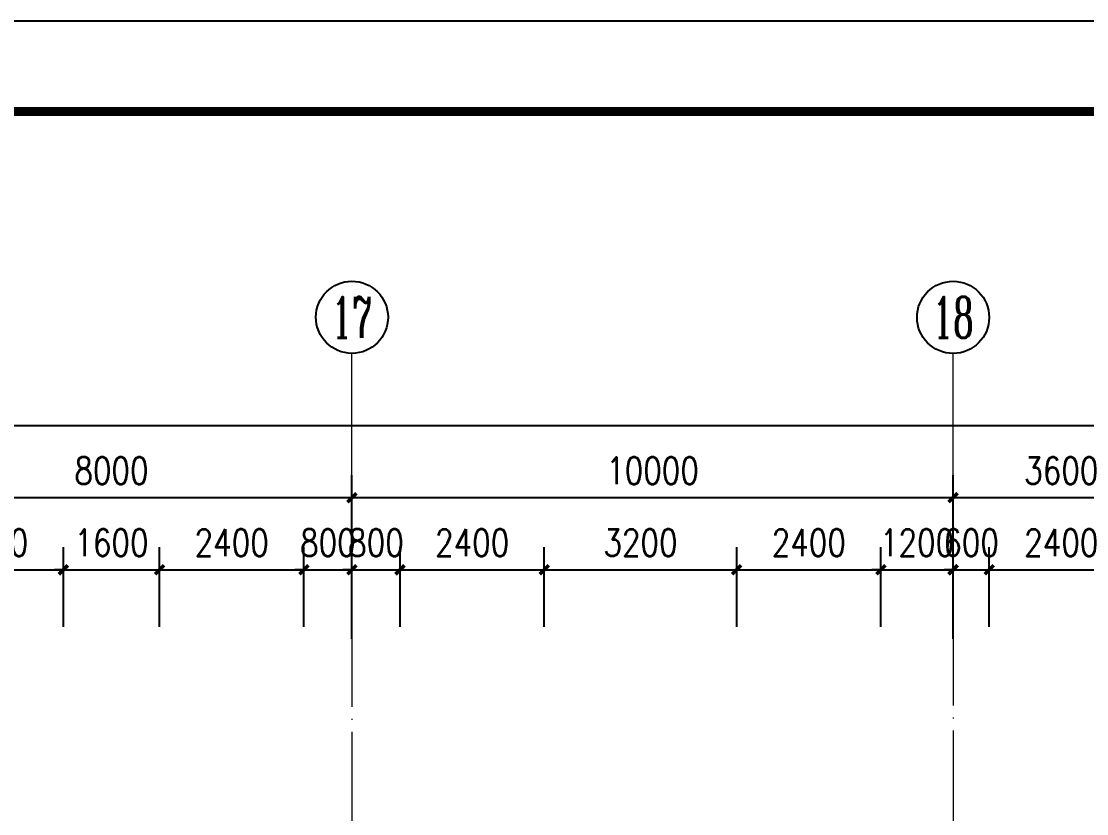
# Model space of a CAD drawing. Extents: x 1417642 to 3570900, y 124798 to 1191112.
# Drawn here: x 1559510 to 1577232, y 493067 to 506248 of the extents above; entities that cross this region are included whole.
import ezdxf
from ezdxf.enums import TextEntityAlignment as Align

# ---------------------------------------------------------------- set-up
doc = ezdxf.new("R2010")
doc.units = 0
doc.header["$LTSCALE"] = 1000
doc.header["$MEASUREMENT"] = 0
doc.linetypes.add('DOTE', pattern=[2.42, 2, -0.2, 0.02, -0.2])
doc.layers.get('0').update_dxf_attribs({"linetype": 'CONTINUOUS'})
doc.layers.get('Defpoints').update_dxf_attribs({"linetype": 'CONTINUOUS'})
for name, color, linetype in [('AXIS', 3, 'CONTINUOUS'), ('AXIS_TEXT', 7, 'CONTINUOUS'), ('DOTE', 1, 'DOTE'), ('PUB_DIM', 3, 'CONTINUOUS'), ('PUB_TITLE', 4, 'CONTINUOUS')]:
    doc.layers.add(name, color=color, linetype=linetype)
doc.styles.add('_TCH_AXIS', font='COMPLEX', dxfattribs={"bigfont": 'GBCBIG'})
doc.styles.add('DIM_FONT', font='SIMPLEX.shx', dxfattribs={"width": 0.8})
doc.dimstyles.new('DIMN150', dxfattribs={"dimscale": 1.5, "dimtxt": 300, "dimasz": 100, "dimexe": 250, "dimexo": 300, "dimgap": 150, "dimtad": 1, "dimdec": 0, "dimzin": 0, "dimdsep": 46, "dimtxsty": 'DIM_FONT', "dimblk": 'ARCHTICK', "dimcen": 0.09, "dimdle": 1.5, "dimclrt": 7, "dimazin": 2, "dimtfac": 1, "dimtdec": 0, "dimtix": 1, "dimtmove": 2, "dimatfit": 3, "dimldrblk": 'ARCHTICK', "dimfxl": 1, "dimtolj": 1, "dimtzin": 0, "dimarcsym": 0})

# ---------------------------------------------------------------- blocks, each defined once
blk = doc.blocks.new('_ArchTick')
at = {"color": 0, "linetype": 'ByBlock', "const_width": 0.4}
blk.add_lwpolyline([(-0.5, -0.5), (0.5, 0.5)], dxfattribs=at)
blk = doc.blocks.new('*D2059')
at = {"layer": 'AXIS', "color": 0, "lineweight": -2}
for p, q in [((1443810, 496961), (1443810, 499900)), ((1588610, 496961), (1588610, 499900)), ((1443808, 499525), (1588613, 499525))]:
    blk.add_line(p, q, dxfattribs=at)
at = {"layer": 'Defpoints', "color": 0}
for p in [(1588610, 499525), (1443810, 496511), (1588610, 496511)]:
    blk.add_point(p, dxfattribs=at)
at = {"layer": 'AXIS', "color": 0, "lineweight": -2, "xscale": 150, "yscale": 150, "zscale": 150, "rotation": 180}
blk.add_blockref('_ArchTick', (1443810, 499525), dxfattribs=at)
at = {"layer": 'AXIS', "color": 0, "lineweight": -2, "xscale": 150, "yscale": 150, "zscale": 150}
blk.add_blockref('_ArchTick', (1588610, 499525), dxfattribs=at)
at = {"layer": 'AXIS', "color": 7, "insert": (1516210, 499975), "char_height": 450, "attachment_point": 5, "style": 'DIM_FONT'}
blk.add_mtext('\\A1;144800', dxfattribs=at)
blk = doc.blocks.new('*D2075')
at = {"layer": 'AXIS', "color": 0, "lineweight": -2}
for p, q in [((1557010, 495977), (1557010, 498700)), ((1565010, 495977), (1565010, 498700)), ((1557008, 498325), (1565013, 498325))]:
    blk.add_line(p, q, dxfattribs=at)
at = {"layer": 'Defpoints', "color": 0}
for p in [(1565010, 498325), (1557010, 495527), (1565010, 495527)]:
    blk.add_point(p, dxfattribs=at)
at = {"layer": 'AXIS', "color": 0, "lineweight": -2, "xscale": 150, "yscale": 150, "zscale": 150, "rotation": 180}
blk.add_blockref('_ArchTick', (1557010, 498325), dxfattribs=at)
at = {"layer": 'AXIS', "color": 0, "lineweight": -2, "xscale": 150, "yscale": 150, "zscale": 150}
blk.add_blockref('_ArchTick', (1565010, 498325), dxfattribs=at)
at = {"layer": 'AXIS', "color": 7, "insert": (1561010, 498775), "char_height": 450, "attachment_point": 5, "style": 'DIM_FONT'}
blk.add_mtext('\\A1;8000', dxfattribs=at)
blk = doc.blocks.new('*D2076')
at = {"layer": 'AXIS', "color": 0, "lineweight": -2}
for p, q in [((1565010, 495977), (1565010, 498700)), ((1575010, 495977), (1575010, 498700)), ((1565008, 498325), (1575013, 498325))]:
    blk.add_line(p, q, dxfattribs=at)
at = {"layer": 'Defpoints', "color": 0}
for p in [(1575010, 498325), (1565010, 495527), (1575010, 495527)]:
    blk.add_point(p, dxfattribs=at)
at = {"layer": 'AXIS', "color": 0, "lineweight": -2, "xscale": 150, "yscale": 150, "zscale": 150, "rotation": 180}
blk.add_blockref('_ArchTick', (1565010, 498325), dxfattribs=at)
at = {"layer": 'AXIS', "color": 0, "lineweight": -2, "xscale": 150, "yscale": 150, "zscale": 150}
blk.add_blockref('_ArchTick', (1575010, 498325), dxfattribs=at)
at = {"layer": 'AXIS', "color": 7, "insert": (1570010, 498775), "char_height": 450, "attachment_point": 5, "style": 'DIM_FONT'}
blk.add_mtext('\\A1;10000', dxfattribs=at)
blk = doc.blocks.new('*D2077')
at = {"layer": 'AXIS', "color": 0, "lineweight": -2}
for p, q in [((1575010, 495977), (1575010, 498700)), ((1578610, 495977), (1578610, 498700)), ((1575008, 498325), (1578613, 498325))]:
    blk.add_line(p, q, dxfattribs=at)
at = {"layer": 'Defpoints', "color": 0}
for p in [(1578610, 498325), (1575010, 495527), (1578610, 495527)]:
    blk.add_point(p, dxfattribs=at)
at = {"layer": 'AXIS', "color": 0, "lineweight": -2, "xscale": 150, "yscale": 150, "zscale": 150, "rotation": 180}
blk.add_blockref('_ArchTick', (1575010, 498325), dxfattribs=at)
at = {"layer": 'AXIS', "color": 0, "lineweight": -2, "xscale": 150, "yscale": 150, "zscale": 150}
blk.add_blockref('_ArchTick', (1578610, 498325), dxfattribs=at)
at = {"layer": 'AXIS', "color": 7, "insert": (1576810, 498775), "char_height": 450, "attachment_point": 5, "style": 'DIM_FONT'}
blk.add_mtext('\\A1;3600', dxfattribs=at)
blk = doc.blocks.new('*D2233')
at = {"layer": 'Defpoints', "color": 0}
for p in [(1560210, 497125), (1557810, 495724), (1560210, 495724)]:
    blk.add_point(p, dxfattribs=at)
at = {"layer": 'PUB_DIM', "color": 0, "lineweight": -2}
for p, q in [((1557810, 496174), (1557810, 497500)), ((1560210, 496174), (1560210, 497500)), ((1557808, 497125), (1560213, 497125))]:
    blk.add_line(p, q, dxfattribs=at)
at = {"layer": 'PUB_DIM', "color": 0, "lineweight": -2, "xscale": 150, "yscale": 150, "zscale": 150, "rotation": 180}
blk.add_blockref('_ArchTick', (1557810, 497125), dxfattribs=at)
at = {"layer": 'PUB_DIM', "color": 0, "lineweight": -2, "xscale": 150, "yscale": 150, "zscale": 150}
blk.add_blockref('_ArchTick', (1560210, 497125), dxfattribs=at)
at = {"layer": 'PUB_DIM', "color": 7, "insert": (1559010, 497575), "char_height": 450, "attachment_point": 5, "style": 'DIM_FONT'}
blk.add_mtext('\\A1;2400', dxfattribs=at)
blk = doc.blocks.new('*D2234')
at = {"layer": 'Defpoints', "color": 0}
for p in [(1561810, 497125), (1560210, 495724), (1561810, 495724)]:
    blk.add_point(p, dxfattribs=at)
at = {"layer": 'PUB_DIM', "color": 0, "lineweight": -2}
for p, q in [((1560210, 496174), (1560210, 497500)), ((1561810, 496174), (1561810, 497500)), ((1560210, 497125), (1560060, 497125)), ((1560210, 497125), (1561810, 497125)), ((1561810, 497125), (1561960, 497125))]:
    blk.add_line(p, q, dxfattribs=at)
at = {"layer": 'PUB_DIM', "color": 0, "lineweight": -2, "xscale": 150, "yscale": 150, "zscale": 150}
blk.add_blockref('_ArchTick', (1560210, 497125), dxfattribs=at)
at = {"layer": 'PUB_DIM', "color": 0, "lineweight": -2, "xscale": 150, "yscale": 150, "zscale": 150, "rotation": 180}
blk.add_blockref('_ArchTick', (1561810, 497125), dxfattribs=at)
at = {"layer": 'PUB_DIM', "color": 7, "insert": (1561010, 497575), "char_height": 450, "attachment_point": 5, "style": 'DIM_FONT'}
blk.add_mtext('\\A1;1600', dxfattribs=at)
blk = doc.blocks.new('*D2235')
at = {"layer": 'Defpoints', "color": 0}
for p in [(1564210, 497125), (1561810, 495724), (1564210, 495724)]:
    blk.add_point(p, dxfattribs=at)
at = {"layer": 'PUB_DIM', "color": 0, "lineweight": -2}
for p, q in [((1561810, 496174), (1561810, 497500)), ((1564210, 496174), (1564210, 497500)), ((1561808, 497125), (1564213, 497125))]:
    blk.add_line(p, q, dxfattribs=at)
at = {"layer": 'PUB_DIM', "color": 0, "lineweight": -2, "xscale": 150, "yscale": 150, "zscale": 150, "rotation": 180}
blk.add_blockref('_ArchTick', (1561810, 497125), dxfattribs=at)
at = {"layer": 'PUB_DIM', "color": 0, "lineweight": -2, "xscale": 150, "yscale": 150, "zscale": 150}
blk.add_blockref('_ArchTick', (1564210, 497125), dxfattribs=at)
at = {"layer": 'PUB_DIM', "color": 7, "insert": (1563010, 497575), "char_height": 450, "attachment_point": 5, "style": 'DIM_FONT'}
blk.add_mtext('\\A1;2400', dxfattribs=at)
blk = doc.blocks.new('*D2236')
at = {"layer": 'Defpoints', "color": 0}
for p in [(1565010, 497125), (1564210, 495724), (1565010, 495724)]:
    blk.add_point(p, dxfattribs=at)
at = {"layer": 'PUB_DIM', "color": 0, "lineweight": -2}
for p, q in [((1564210, 496174), (1564210, 497500)), ((1565010, 496174), (1565010, 497500)), ((1564210, 497125), (1564060, 497125)), ((1564210, 497125), (1565010, 497125)), ((1565010, 497125), (1565160, 497125))]:
    blk.add_line(p, q, dxfattribs=at)
at = {"layer": 'PUB_DIM', "color": 0, "lineweight": -2, "xscale": 150, "yscale": 150, "zscale": 150}
blk.add_blockref('_ArchTick', (1564210, 497125), dxfattribs=at)
at = {"layer": 'PUB_DIM', "color": 0, "lineweight": -2, "xscale": 150, "yscale": 150, "zscale": 150, "rotation": 180}
blk.add_blockref('_ArchTick', (1565010, 497125), dxfattribs=at)
at = {"layer": 'PUB_DIM', "color": 7, "insert": (1564610, 497575), "char_height": 450, "attachment_point": 5, "style": 'DIM_FONT'}
blk.add_mtext('\\A1;800', dxfattribs=at)
blk = doc.blocks.new('*D2237')
at = {"layer": 'Defpoints', "color": 0}
for p in [(1565810, 497125), (1565010, 495724), (1565810, 495724)]:
    blk.add_point(p, dxfattribs=at)
at = {"layer": 'PUB_DIM', "color": 0, "lineweight": -2}
for p, q in [((1565010, 496174), (1565010, 497500)), ((1565810, 496174), (1565810, 497500)), ((1565010, 497125), (1564860, 497125)), ((1565010, 497125), (1565810, 497125)), ((1565810, 497125), (1565960, 497125))]:
    blk.add_line(p, q, dxfattribs=at)
at = {"layer": 'PUB_DIM', "color": 0, "lineweight": -2, "xscale": 150, "yscale": 150, "zscale": 150}
blk.add_blockref('_ArchTick', (1565010, 497125), dxfattribs=at)
at = {"layer": 'PUB_DIM', "color": 0, "lineweight": -2, "xscale": 150, "yscale": 150, "zscale": 150, "rotation": 180}
blk.add_blockref('_ArchTick', (1565810, 497125), dxfattribs=at)
at = {"layer": 'PUB_DIM', "color": 7, "insert": (1565410, 497575), "char_height": 450, "attachment_point": 5, "style": 'DIM_FONT'}
blk.add_mtext('\\A1;800', dxfattribs=at)
blk = doc.blocks.new('*D2238')
at = {"layer": 'Defpoints', "color": 0}
for p in [(1568210, 497125), (1565810, 495724), (1568210, 495724)]:
    blk.add_point(p, dxfattribs=at)
at = {"layer": 'PUB_DIM', "color": 0, "lineweight": -2}
for p, q in [((1565810, 496174), (1565810, 497500)), ((1568210, 496174), (1568210, 497500)), ((1565808, 497125), (1568213, 497125))]:
    blk.add_line(p, q, dxfattribs=at)
at = {"layer": 'PUB_DIM', "color": 0, "lineweight": -2, "xscale": 150, "yscale": 150, "zscale": 150, "rotation": 180}
blk.add_blockref('_ArchTick', (1565810, 497125), dxfattribs=at)
at = {"layer": 'PUB_DIM', "color": 0, "lineweight": -2, "xscale": 150, "yscale": 150, "zscale": 150}
blk.add_blockref('_ArchTick', (1568210, 497125), dxfattribs=at)
at = {"layer": 'PUB_DIM', "color": 7, "insert": (1567010, 497575), "char_height": 450, "attachment_point": 5, "style": 'DIM_FONT'}
blk.add_mtext('\\A1;2400', dxfattribs=at)
blk = doc.blocks.new('*D2239')
at = {"layer": 'Defpoints', "color": 0}
for p in [(1571410, 497125), (1568210, 495724), (1571410, 495724)]:
    blk.add_point(p, dxfattribs=at)
at = {"layer": 'PUB_DIM', "color": 0, "lineweight": -2}
for p, q in [((1568210, 496174), (1568210, 497500)), ((1571410, 496174), (1571410, 497500)), ((1568208, 497125), (1571413, 497125))]:
    blk.add_line(p, q, dxfattribs=at)
at = {"layer": 'PUB_DIM', "color": 0, "lineweight": -2, "xscale": 150, "yscale": 150, "zscale": 150, "rotation": 180}
blk.add_blockref('_ArchTick', (1568210, 497125), dxfattribs=at)
at = {"layer": 'PUB_DIM', "color": 0, "lineweight": -2, "xscale": 150, "yscale": 150, "zscale": 150}
blk.add_blockref('_ArchTick', (1571410, 497125), dxfattribs=at)
at = {"layer": 'PUB_DIM', "color": 7, "insert": (1569810, 497575), "char_height": 450, "attachment_point": 5, "style": 'DIM_FONT'}
blk.add_mtext('\\A1;3200', dxfattribs=at)
blk = doc.blocks.new('*D2240')
at = {"layer": 'Defpoints', "color": 0}
for p in [(1573810, 497125), (1571410, 495724), (1573810, 495724)]:
    blk.add_point(p, dxfattribs=at)
at = {"layer": 'PUB_DIM', "color": 0, "lineweight": -2}
for p, q in [((1571410, 496174), (1571410, 497500)), ((1573810, 496174), (1573810, 497500)), ((1571408, 497125), (1573813, 497125))]:
    blk.add_line(p, q, dxfattribs=at)
at = {"layer": 'PUB_DIM', "color": 0, "lineweight": -2, "xscale": 150, "yscale": 150, "zscale": 150, "rotation": 180}
blk.add_blockref('_ArchTick', (1571410, 497125), dxfattribs=at)
at = {"layer": 'PUB_DIM', "color": 0, "lineweight": -2, "xscale": 150, "yscale": 150, "zscale": 150}
blk.add_blockref('_ArchTick', (1573810, 497125), dxfattribs=at)
at = {"layer": 'PUB_DIM', "color": 7, "insert": (1572610, 497575), "char_height": 450, "attachment_point": 5, "style": 'DIM_FONT'}
blk.add_mtext('\\A1;2400', dxfattribs=at)
blk = doc.blocks.new('*D2241')
at = {"layer": 'Defpoints', "color": 0}
for p in [(1575010, 497125), (1573810, 495724), (1575010, 495724)]:
    blk.add_point(p, dxfattribs=at)
at = {"layer": 'PUB_DIM', "color": 0, "lineweight": -2}
for p, q in [((1573810, 496174), (1573810, 497500)), ((1575010, 496174), (1575010, 497500)), ((1573810, 497125), (1573660, 497125)), ((1573810, 497125), (1575010, 497125)), ((1575010, 497125), (1575160, 497125))]:
    blk.add_line(p, q, dxfattribs=at)
at = {"layer": 'PUB_DIM', "color": 0, "lineweight": -2, "xscale": 150, "yscale": 150, "zscale": 150}
blk.add_blockref('_ArchTick', (1573810, 497125), dxfattribs=at)
at = {"layer": 'PUB_DIM', "color": 0, "lineweight": -2, "xscale": 150, "yscale": 150, "zscale": 150, "rotation": 180}
blk.add_blockref('_ArchTick', (1575010, 497125), dxfattribs=at)
at = {"layer": 'PUB_DIM', "color": 7, "insert": (1574410, 497575), "char_height": 450, "attachment_point": 5, "style": 'DIM_FONT'}
blk.add_mtext('\\A1;1200', dxfattribs=at)
blk = doc.blocks.new('*D2242')
at = {"layer": 'Defpoints', "color": 0}
for p in [(1575610, 497125), (1575010, 495724), (1575610, 495724)]:
    blk.add_point(p, dxfattribs=at)
at = {"layer": 'PUB_DIM', "color": 0, "lineweight": -2}
for p, q in [((1575010, 496174), (1575010, 497500)), ((1575610, 496174), (1575610, 497500)), ((1575010, 497125), (1574860, 497125)), ((1575010, 497125), (1575610, 497125)), ((1575610, 497125), (1575760, 497125))]:
    blk.add_line(p, q, dxfattribs=at)
at = {"layer": 'PUB_DIM', "color": 0, "lineweight": -2, "xscale": 150, "yscale": 150, "zscale": 150}
blk.add_blockref('_ArchTick', (1575010, 497125), dxfattribs=at)
at = {"layer": 'PUB_DIM', "color": 0, "lineweight": -2, "xscale": 150, "yscale": 150, "zscale": 150, "rotation": 180}
blk.add_blockref('_ArchTick', (1575610, 497125), dxfattribs=at)
at = {"layer": 'PUB_DIM', "color": 7, "insert": (1575310, 497575), "char_height": 450, "attachment_point": 5, "style": 'DIM_FONT'}
blk.add_mtext('\\A1;600', dxfattribs=at)
blk = doc.blocks.new('*D2243')
at = {"layer": 'Defpoints', "color": 0}
for p in [(1578010, 497125), (1575610, 495724), (1578010, 495724)]:
    blk.add_point(p, dxfattribs=at)
at = {"layer": 'PUB_DIM', "color": 0, "lineweight": -2}
for p, q in [((1575610, 496174), (1575610, 497500)), ((1578010, 496174), (1578010, 497500)), ((1575608, 497125), (1578013, 497125))]:
    blk.add_line(p, q, dxfattribs=at)
at = {"layer": 'PUB_DIM', "color": 0, "lineweight": -2, "xscale": 150, "yscale": 150, "zscale": 150, "rotation": 180}
blk.add_blockref('_ArchTick', (1575610, 497125), dxfattribs=at)
at = {"layer": 'PUB_DIM', "color": 0, "lineweight": -2, "xscale": 150, "yscale": 150, "zscale": 150}
blk.add_blockref('_ArchTick', (1578010, 497125), dxfattribs=at)
at = {"layer": 'PUB_DIM', "color": 7, "insert": (1576810, 497575), "char_height": 450, "attachment_point": 5, "style": 'DIM_FONT'}
blk.add_mtext('\\A1;2400', dxfattribs=at)

msp = doc.modelspace()

# ---------------------------------------------------------------- linework, layer by layer
at = {"layer": 'AXIS', "lineweight": 0}
for p, q in [((1565010.3, 498108.7), (1565010.3, 500725.2)), ((1575010.3, 497708.6), (1575010.3, 500723.5))]:
    msp.add_line(p, q, dxfattribs=at)
at = {"layer": 'AXIS'}
for centre in [(1565010.3, 501325.2), (1575010.3, 501323.5)]:
    msp.add_circle(centre, 600, dxfattribs=at)
at = {"layer": 'DOTE', "lineweight": 0}
for points in [[(1565010.3, 496846.8), (1565010.3, 385594.9)], [(1575010.3, 496869), (1575010.3, 385594.9)]]:
    msp.add_lwpolyline(points, dxfattribs=at)
at = {"layer": 'PUB_TITLE'}
msp.add_lwpolyline([(1417642.3, 380098.4), (1618342.3, 380098.4), (1618342.3, 506248.4), (1417642.3, 506248.4)], close=True, dxfattribs=at)
at = {"layer": 'PUB_TITLE', "const_width": 150}
msp.add_lwpolyline([(1421392.3, 381598.4), (1616842.3, 381598.4), (1616842.3, 504748.4), (1421392.3, 504748.4)], close=True, dxfattribs=at)

# ---------------------------------------------------------------- texts
at = {"layer": 'AXIS_TEXT', "style": '_TCH_AXIS', "width": 0.724138}
for s, p, p2 in [('17', (1564670.9, 500985.8), (1565349.7, 500985.8)), ('18', (1574670.9, 500984), (1575349.7, 500984))]:
    msp.add_text(s, height=678.82, dxfattribs=at).set_placement(p, p2, align=Align.FIT)

# ---------------------------------------------------------------- dimensions: what is measured, and where the dimension line sits
at = {"layer": 'AXIS'}
for p1, p2, distance, picture, middle in [((1443810.3, 496511.2), (1588610.3, 496511.2), 3013.9, '*D2059', (1516210.3, 499975.2)), ((1557010.3, 495527.3), (1565010.3, 495527.3), 2797.8, '*D2075', (1561010.3, 498775.2)), ((1565010.3, 495527.3), (1575010.3, 495527.3), 2797.8, '*D2076', (1570010.3, 498775.2)), ((1575010.3, 495527.3), (1578610.3, 495527.3), 2797.8, '*D2077', (1576810.3, 498775.2))]:
    dim = msp.add_aligned_dim(p1=p1, p2=p2, distance=distance, dimstyle='DIMN150', dxfattribs=at)
    dim.commit()
    dim.dimension.update_dxf_attribs({"geometry": picture, "text_midpoint": middle})
at = {"layer": 'PUB_DIM'}
for p1, p2, picture, middle in [((1557810.3, 495723.7), (1560210.3, 495723.7), '*D2233', (1559010.3, 497575.2)), ((1560210.3, 495723.7), (1561810.3, 495723.7), '*D2234', (1561010.3, 497575.2)), ((1561810.3, 495723.7), (1564210.3, 495723.7), '*D2235', (1563010.3, 497575.2)), ((1564210.3, 495723.7), (1565010.3, 495723.7), '*D2236', (1564610.3, 497575.2)), ((1565010.3, 495723.7), (1565810.3, 495723.7), '*D2237', (1565410.3, 497575.2)), ((1565810.3, 495723.7), (1568210.3, 495723.7), '*D2238', (1567010.3, 497575.2)), ((1568210.3, 495723.7), (1571410.3, 495723.7), '*D2239', (1569810.3, 497575.2)), ((1571410.3, 495723.7), (1573810.3, 495723.7), '*D2240', (1572610.3, 497575.2)), ((1573810.3, 495723.7), (1575010.3, 495723.7), '*D2241', (1574410.3, 497575.2)), ((1575010.3, 495723.7), (1575610.3, 495723.7), '*D2242', (1575310.3, 497575.2)), ((1575610.3, 495723.7), (1578010.3, 495723.7), '*D2243', (1576810.3, 497575.2))]:
    dim = msp.add_aligned_dim(p1=p1, p2=p2, distance=1401.5, dimstyle='DIMN150', dxfattribs=at)
    dim.commit()
    dim.dimension.update_dxf_attribs({"geometry": picture, "text_midpoint": middle})

doc.saveas('drawing.dxf')
